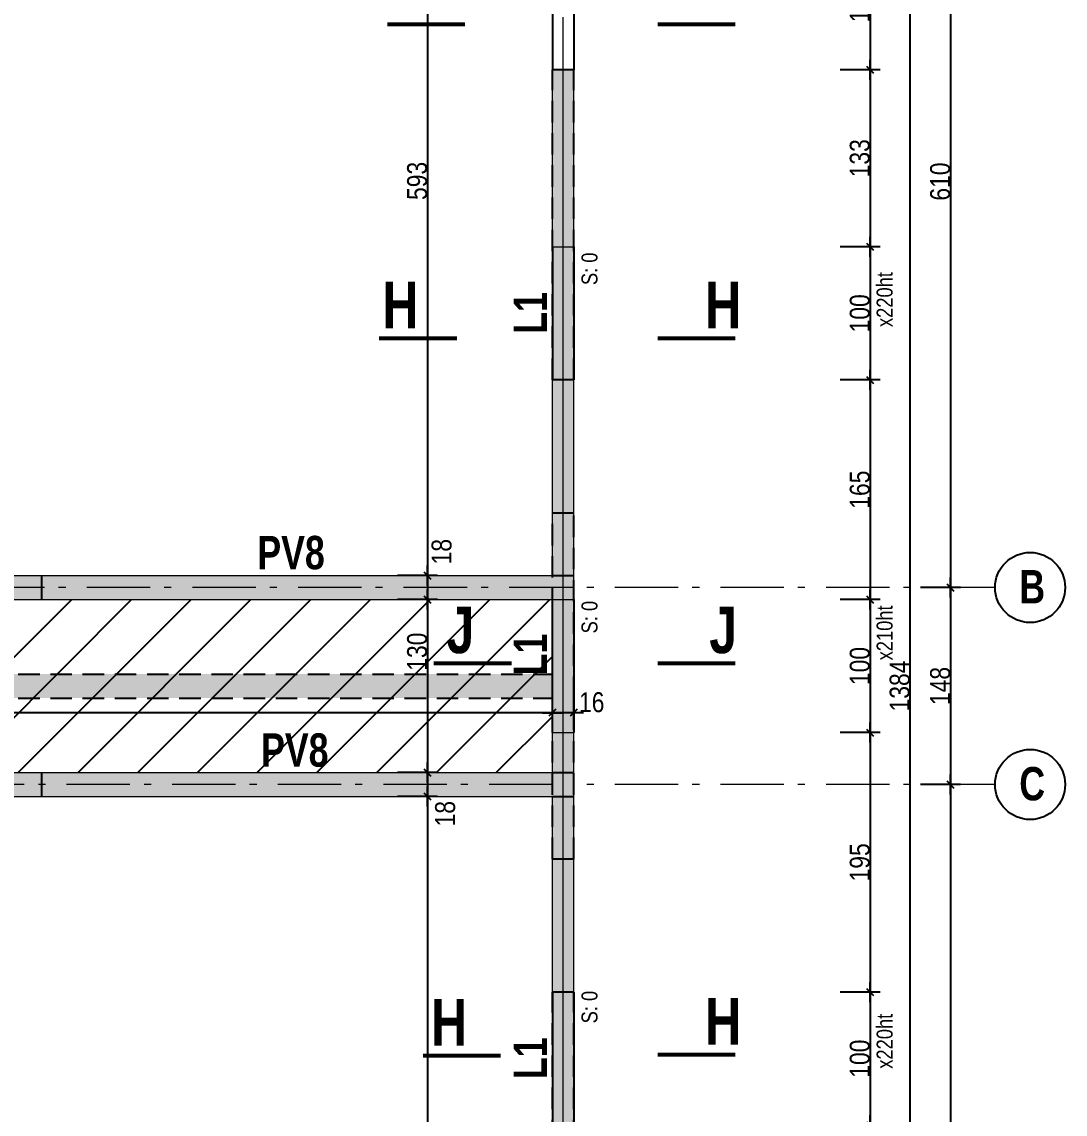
# Model space of a CAD drawing. Header units: centimetres. Extents: x -1744 to 32711, y -16767 to -12567.
# Drawn here: x 30868 to 31653, y -15190 to -14370 of the extents above; entities that cross this region are included whole.
import ezdxf
from ezdxf.enums import TextEntityAlignment as Align

# ---------------------------------------------------------------- set-up
doc = ezdxf.new("R2010")
doc.units = ezdxf.units.CM
doc.header["$LTSCALE"] = 25.4
doc.header["$PDMODE"] = 1
doc.header["$PDSIZE"] = -2
for name, pattern in [('CACHEX2', [19.05, 12.7, -6.35]), ('Style de ligne -6', [1.04164, 0.625, -0.20828, 0.06943, -0.13893]), ('TIRETPTX2', [50.8, 25.4, -12.7, 0, -12.7])]:
    doc.linetypes.add(name, pattern=pattern)
for name, color, linetype in [('01_cote_gen', 4, 'Continuous'), ('01_linteaux', 2, 'Continuous'), ('01_murs_sup', 2, 'CACHEX2'), ('01_poch_murs', 253, 'Continuous'), ('01_poch_poteaux', 250, 'Continuous'), ('01_texte', 230, 'Continuous'), ('AA_COTES', 2, 'Continuous')]:
    doc.layers.add(name, color=color, linetype=linetype)
for name, color, linetype, lineweight in [('01_murs_coup', 5, 'Continuous', 60), ('01_tram_axes', 2, 'TIRETPTX2', 9), ('B Général', 7, 'Continuous', 5)]:
    doc.layers.add(name, color=color, linetype=linetype, lineweight=lineweight)
doc.styles.add('ARIAL NA', font='ARIALN.TTF')
doc.styles.add('impact', font='impact.ttf')
doc.styles.add('STYLE2', font='ARIALN.TTF')
doc.dimstyles.new('JB50', dxfattribs={"dimscale": 0.1, "dimtxt": 150, "dimasz": 15, "dimexe": 0.1, "dimexo": 0.1, "dimgap": 0.09, "dimtad": 1, "dimdec": 1, "dimdsep": 46, "dimtxsty": 'STYLE2', "dimblk1": 'BOND_G', "dimblk2": 'BOND_D', "dimsah": 1, "dimcen": 1.5, "dimdle": 0.01, "dimse1": 1, "dimse2": 1, "dimclrd": 4, "dimclre": 2, "dimclrt": 6, "dimazin": 2, "dimtfac": 2.333333, "dimtdec": 1, "dimtix": 1, "dimtmove": 2, "dimatfit": 3, "dimldrblk": 'BOND_G', "dimfxl": 1, "dimtolj": 1, "dimtzin": 0, "dimarcsym": 0})

# ---------------------------------------------------------------- blocks, each defined once
blk = doc.blocks.new('BOND_G')
at = {"layer": 'AA_COTES', "color": 0}
for p, q in [((0, -5), (0, 15)), ((5, 0), (-5, 0)), ((1.77, 1.77), (-1.77, -1.77))]:
    blk.add_line(p, q, dxfattribs=at)
blk = doc.blocks.new('BOND_D')
at = {"layer": 'AA_COTES', "color": 0}
for p, q in [((5, 0), (-5, 0)), ((-1.77, -1.77), (1.77, 1.77)), ((0, 5), (0, -15))]:
    blk.add_line(p, q, dxfattribs=at)
blk = doc.blocks.new('*D15')
at = {"layer": '01_cote_gen', "color": 4, "lineweight": -2, "transparency": 16777216}
blk.add_line((31505.93, -14307.06), (31505.93, -14404.06), dxfattribs=at)
at = {"layer": 'Defpoints', "color": 0, "transparency": 16777216}
for p in [(31278.65, -14305.56), (31278.65, -14405.56), (31505.93, -14405.56)]:
    blk.add_point(p, dxfattribs=at)
at = {"layer": '01_cote_gen', "color": 4, "lineweight": -2, "transparency": 16777216, "xscale": 1.5, "yscale": 1.5, "zscale": 1.5}
for name, p, rotation in [('BOND_G', (31505.93, -14305.56), 90), ('BOND_D', (31505.93, -14405.56), 270)]:
    blk.add_blockref(name, p, dxfattribs=dict(at, rotation=rotation))
at = {"layer": '01_cote_gen', "color": 6, "transparency": 16777216, "insert": (31498.26, -14355.56), "char_height": 15, "attachment_point": 5, "rotation": 90, "style": 'STYLE2'}
blk.add_mtext('\\A1;100', dxfattribs=at)
blk = doc.blocks.new('*D16')
at = {"layer": '01_cote_gen', "color": 4, "lineweight": -2, "transparency": 16777216}
blk.add_line((31505.93, -14407.06), (31505.93, -14537.06), dxfattribs=at)
at = {"layer": 'Defpoints', "color": 0, "transparency": 16777216}
for p in [(31278.65, -14405.56), (31278.65, -14538.56), (31505.93, -14538.56)]:
    blk.add_point(p, dxfattribs=at)
at = {"layer": '01_cote_gen', "color": 4, "lineweight": -2, "transparency": 16777216, "xscale": 1.5, "yscale": 1.5, "zscale": 1.5}
for name, p, rotation in [('BOND_G', (31505.93, -14405.56), 90), ('BOND_D', (31505.93, -14538.56), 270)]:
    blk.add_blockref(name, p, dxfattribs=dict(at, rotation=rotation))
at = {"layer": '01_cote_gen', "color": 6, "transparency": 16777216, "insert": (31498.26, -14472.06), "char_height": 15, "attachment_point": 5, "rotation": 90, "style": 'STYLE2'}
blk.add_mtext('\\A1;133', dxfattribs=at)
blk = doc.blocks.new('*D17')
at = {"layer": '01_cote_gen', "color": 4, "lineweight": -2, "transparency": 16777216}
blk.add_line((31505.93, -14540.06), (31505.93, -14637.06), dxfattribs=at)
at = {"layer": 'Defpoints', "color": 0, "transparency": 16777216}
for p in [(31278.65, -14538.56), (31278.65, -14638.56), (31505.93, -14638.56)]:
    blk.add_point(p, dxfattribs=at)
at = {"layer": '01_cote_gen', "color": 4, "lineweight": -2, "transparency": 16777216, "xscale": 1.5, "yscale": 1.5, "zscale": 1.5}
for name, p, rotation in [('BOND_G', (31505.93, -14538.56), 90), ('BOND_D', (31505.93, -14638.56), 270)]:
    blk.add_blockref(name, p, dxfattribs=dict(at, rotation=rotation))
at = {"layer": '01_cote_gen', "color": 6, "transparency": 16777216, "insert": (31498.26, -14588.56), "char_height": 15, "attachment_point": 5, "rotation": 90, "style": 'STYLE2'}
blk.add_mtext('\\A1;100', dxfattribs=at)
blk = doc.blocks.new('*D18')
at = {"layer": '01_cote_gen', "color": 4, "lineweight": -2, "transparency": 16777216}
blk.add_line((31505.93, -14640.06), (31505.93, -14802.06), dxfattribs=at)
at = {"layer": 'Defpoints', "color": 0, "transparency": 16777216}
for p in [(31278.65, -14638.56), (31278.65, -14803.56), (31505.93, -14803.56)]:
    blk.add_point(p, dxfattribs=at)
at = {"layer": '01_cote_gen', "color": 4, "lineweight": -2, "transparency": 16777216, "xscale": 1.5, "yscale": 1.5, "zscale": 1.5}
for name, p, rotation in [('BOND_G', (31505.93, -14638.56), 90), ('BOND_D', (31505.93, -14803.56), 270)]:
    blk.add_blockref(name, p, dxfattribs=dict(at, rotation=rotation))
at = {"layer": '01_cote_gen', "color": 6, "transparency": 16777216, "insert": (31498.26, -14721.06), "char_height": 15, "attachment_point": 5, "rotation": 90, "style": 'STYLE2'}
blk.add_mtext('\\A1;165', dxfattribs=at)
blk = doc.blocks.new('*D19')
at = {"layer": '01_cote_gen', "color": 4, "lineweight": -2, "transparency": 16777216}
blk.add_line((31505.93, -14805.06), (31505.93, -14902.06), dxfattribs=at)
at = {"layer": 'Defpoints', "color": 0, "transparency": 16777216}
for p in [(31278.65, -14803.56), (31278.65, -14903.56), (31505.93, -14903.56)]:
    blk.add_point(p, dxfattribs=at)
at = {"layer": '01_cote_gen', "color": 4, "lineweight": -2, "transparency": 16777216, "xscale": 1.5, "yscale": 1.5, "zscale": 1.5}
for name, p, rotation in [('BOND_G', (31505.93, -14803.56), 90), ('BOND_D', (31505.93, -14903.56), 270)]:
    blk.add_blockref(name, p, dxfattribs=dict(at, rotation=rotation))
at = {"layer": '01_cote_gen', "color": 6, "transparency": 16777216, "insert": (31498.26, -14853.56), "char_height": 15, "attachment_point": 5, "rotation": 90, "style": 'STYLE2'}
blk.add_mtext('\\A1;100', dxfattribs=at)
blk = doc.blocks.new('*D20')
at = {"layer": '01_cote_gen', "color": 4, "lineweight": -2, "transparency": 16777216}
blk.add_line((31505.93, -14905.06), (31505.93, -15097.06), dxfattribs=at)
at = {"layer": 'Defpoints', "color": 0, "transparency": 16777216}
for p in [(31278.65, -14903.56), (31278.65, -15098.56), (31505.93, -15098.56)]:
    blk.add_point(p, dxfattribs=at)
at = {"layer": '01_cote_gen', "color": 4, "lineweight": -2, "transparency": 16777216, "xscale": 1.5, "yscale": 1.5, "zscale": 1.5}
for name, p, rotation in [('BOND_G', (31505.93, -14903.56), 90), ('BOND_D', (31505.93, -15098.56), 270)]:
    blk.add_blockref(name, p, dxfattribs=dict(at, rotation=rotation))
at = {"layer": '01_cote_gen', "color": 6, "transparency": 16777216, "insert": (31498.26, -15001.06), "char_height": 15, "attachment_point": 5, "rotation": 90, "style": 'STYLE2'}
blk.add_mtext('\\A1;195', dxfattribs=at)
blk = doc.blocks.new('*D21')
at = {"layer": '01_cote_gen', "color": 4, "lineweight": -2, "transparency": 16777216}
blk.add_line((31505.93, -15100.06), (31505.93, -15197.06), dxfattribs=at)
at = {"layer": 'Defpoints', "color": 0, "transparency": 16777216}
for p in [(31278.65, -15098.56), (31278.65, -15198.56), (31505.93, -15198.56)]:
    blk.add_point(p, dxfattribs=at)
at = {"layer": '01_cote_gen', "color": 4, "lineweight": -2, "transparency": 16777216, "xscale": 1.5, "yscale": 1.5, "zscale": 1.5}
for name, p, rotation in [('BOND_G', (31505.93, -15098.56), 90), ('BOND_D', (31505.93, -15198.56), 270)]:
    blk.add_blockref(name, p, dxfattribs=dict(at, rotation=rotation))
at = {"layer": '01_cote_gen', "color": 6, "transparency": 16777216, "insert": (31498.26, -15148.56), "char_height": 15, "attachment_point": 5, "rotation": 90, "style": 'STYLE2'}
blk.add_mtext('\\A1;100', dxfattribs=at)
blk = doc.blocks.new('*D25')
at = {"layer": '01_cote_gen', "color": 4, "lineweight": -2, "transparency": 16777216}
blk.add_line((31535.93, -14178.06), (31535.93, -15559.06), dxfattribs=at)
at = {"layer": 'Defpoints', "color": 0, "transparency": 16777216}
for p in [(31509.49, -14176.56), (31509.49, -15560.56), (31535.93, -15560.56)]:
    blk.add_point(p, dxfattribs=at)
at = {"layer": '01_cote_gen', "color": 4, "lineweight": -2, "transparency": 16777216, "xscale": 1.5, "yscale": 1.5, "zscale": 1.5}
for name, p, rotation in [('BOND_G', (31535.93, -14176.56), 90), ('BOND_D', (31535.93, -15560.56), 270)]:
    blk.add_blockref(name, p, dxfattribs=dict(at, rotation=rotation))
at = {"layer": '01_cote_gen', "color": 6, "transparency": 16777216, "insert": (31528.26, -14868.56), "char_height": 15, "attachment_point": 5, "rotation": 90, "style": 'STYLE2'}
blk.add_mtext('\\A1;1384', dxfattribs=at)
blk = doc.blocks.new('*D59')
at = {"layer": '01_cote_gen', "color": 4, "lineweight": -2, "transparency": 16777216}
blk.add_line((31173.23, -14194.06), (31173.23, -14784.06), dxfattribs=at)
at = {"layer": 'Defpoints', "color": 0, "transparency": 16777216}
for p in [(31127.28, -14192.56), (31160.21, -14785.56), (31173.23, -14785.56)]:
    blk.add_point(p, dxfattribs=at)
at = {"layer": '01_cote_gen', "color": 4, "lineweight": -2, "transparency": 16777216, "xscale": 1.5, "yscale": 1.5, "zscale": 1.5}
for name, p, rotation in [('BOND_G', (31173.23, -14192.56), 90), ('BOND_D', (31173.23, -14785.56), 270)]:
    blk.add_blockref(name, p, dxfattribs=dict(at, rotation=rotation))
at = {"layer": '01_cote_gen', "color": 6, "transparency": 16777216, "insert": (31165.57, -14489.06), "char_height": 15, "attachment_point": 5, "rotation": 90, "style": 'STYLE2'}
blk.add_mtext('\\A1;593', dxfattribs=at)
blk = doc.blocks.new('*D60')
at = {"layer": '01_cote_gen', "color": 4, "lineweight": -2, "transparency": 16777216}
blk.add_line((31173.23, -14787.06), (31173.23, -14802.06), dxfattribs=at)
at = {"layer": 'Defpoints', "color": 0, "transparency": 16777216}
for p in [(31142.47, -14785.56), (31142.47, -14803.56), (31173.23, -14803.56)]:
    blk.add_point(p, dxfattribs=at)
at = {"layer": '01_cote_gen', "color": 4, "lineweight": -2, "transparency": 16777216, "xscale": 1.5, "yscale": 1.5, "zscale": 1.5}
for name, p, rotation in [('BOND_G', (31173.23, -14785.56), 90), ('BOND_D', (31173.23, -14803.56), 270)]:
    blk.add_blockref(name, p, dxfattribs=dict(at, rotation=rotation))
at = {"layer": '01_cote_gen', "color": 6, "transparency": 16777216, "insert": (31183.94, -14767.63), "char_height": 15, "attachment_point": 5, "rotation": 90, "style": 'STYLE2'}
blk.add_mtext('\\A1;18', dxfattribs=at)
blk = doc.blocks.new('*D61')
at = {"layer": '01_cote_gen', "color": 4, "lineweight": -2, "transparency": 16777216}
blk.add_line((31173.23, -14805.06), (31173.23, -14932.06), dxfattribs=at)
at = {"layer": 'Defpoints', "color": 0, "transparency": 16777216}
for p in [(31116.98, -14803.56), (31133.63, -14933.56), (31173.23, -14933.56)]:
    blk.add_point(p, dxfattribs=at)
at = {"layer": '01_cote_gen', "color": 4, "lineweight": -2, "transparency": 16777216, "xscale": 1.5, "yscale": 1.5, "zscale": 1.5}
for name, p, rotation in [('BOND_G', (31173.23, -14803.56), 90), ('BOND_D', (31173.23, -14933.56), 270)]:
    blk.add_blockref(name, p, dxfattribs=dict(at, rotation=rotation))
at = {"layer": '01_cote_gen', "color": 6, "transparency": 16777216, "insert": (31165.57, -14842.78), "char_height": 15, "attachment_point": 5, "rotation": 90, "style": 'STYLE2'}
blk.add_mtext('\\A1;130', dxfattribs=at)
blk = doc.blocks.new('*D62')
at = {"layer": '01_cote_gen', "color": 4, "lineweight": -2, "transparency": 16777216}
blk.add_line((31173.23, -14935.06), (31173.23, -14950.06), dxfattribs=at)
at = {"layer": 'Defpoints', "color": 0, "transparency": 16777216}
for p in [(31113.86, -14933.56), (31113.86, -14951.56), (31173.23, -14951.56)]:
    blk.add_point(p, dxfattribs=at)
at = {"layer": '01_cote_gen', "color": 4, "lineweight": -2, "transparency": 16777216, "xscale": 1.5, "yscale": 1.5, "zscale": 1.5}
for name, p, rotation in [('BOND_G', (31173.23, -14933.56), 90), ('BOND_D', (31173.23, -14951.56), 270)]:
    blk.add_blockref(name, p, dxfattribs=dict(at, rotation=rotation))
at = {"layer": '01_cote_gen', "color": 6, "transparency": 16777216, "insert": (31186.63, -14964.51), "char_height": 15, "attachment_point": 5, "rotation": 90, "style": 'STYLE2'}
blk.add_mtext('\\A1;18', dxfattribs=at)
blk = doc.blocks.new('*D63')
at = {"layer": '01_cote_gen', "color": 4, "lineweight": -2, "transparency": 16777216}
blk.add_line((31173.23, -14953.06), (31173.23, -15543.06), dxfattribs=at)
at = {"layer": 'Defpoints', "color": 0, "transparency": 16777216}
for p in [(31109.18, -14951.56), (31173.23, -15544.56), (31178.23, -15544.56)]:
    blk.add_point(p, dxfattribs=at)
at = {"layer": '01_cote_gen', "color": 4, "lineweight": -2, "transparency": 16777216, "xscale": 1.5, "yscale": 1.5, "zscale": 1.5}
for name, p, rotation in [('BOND_G', (31173.23, -14951.56), 90), ('BOND_D', (31173.23, -15544.56), 270)]:
    blk.add_blockref(name, p, dxfattribs=dict(at, rotation=rotation))
at = {"layer": '01_cote_gen', "color": 6, "transparency": 16777216, "insert": (31165.57, -15248.06), "char_height": 15, "attachment_point": 5, "rotation": 90, "style": 'STYLE2'}
blk.add_mtext('\\A1;593', dxfattribs=at)
blk = doc.blocks.new('*D383')
at = {"layer": '01_cote_gen', "color": 4, "lineweight": -2, "transparency": 16777216}
blk.add_line((31281.67, -14888.64), (31268.66, -14888.64), dxfattribs=at)
at = {"layer": 'Defpoints', "color": 0, "transparency": 16777216}
for p in [(31267.16, -14877.45), (31283.17, -14877.45), (31267.16, -14888.64)]:
    blk.add_point(p, dxfattribs=at)
at = {"layer": '01_cote_gen', "color": 4, "lineweight": -2, "transparency": 16777216, "xscale": 1.5, "yscale": 1.5, "zscale": 1.5, "rotation": 180}
blk.add_blockref('BOND_D', (31267.16, -14888.64), dxfattribs=at)
at = {"layer": '01_cote_gen', "color": 4, "lineweight": -2, "transparency": 16777216, "xscale": 1.5, "yscale": 1.5, "zscale": 1.5}
blk.add_blockref('BOND_G', (31283.17, -14888.64), dxfattribs=at)
at = {"layer": '01_cote_gen', "color": 6, "transparency": 16777216, "insert": (31296.72, -14880.83), "char_height": 15, "attachment_point": 5, "style": 'STYLE2'}
blk.add_mtext('\\A1;16', dxfattribs=at)
blk = doc.blocks.new('*D634')
at = {"layer": '01_cote_gen', "color": 4, "lineweight": -2, "transparency": 16777216}
blk.add_line((31265.66, -14888.64), (29863.66, -14888.64), dxfattribs=at)
at = {"layer": 'Defpoints', "color": 0, "transparency": 16777216}
for p in [(29862.16, -14852.96), (31267.16, -14852.96), (29862.16, -14888.64)]:
    blk.add_point(p, dxfattribs=at)
at = {"layer": '01_cote_gen', "color": 4, "lineweight": -2, "transparency": 16777216, "xscale": 1.5, "yscale": 1.5, "zscale": 1.5, "rotation": 180}
blk.add_blockref('BOND_D', (29862.16, -14888.64), dxfattribs=at)
at = {"layer": '01_cote_gen', "color": 4, "lineweight": -2, "transparency": 16777216, "xscale": 1.5, "yscale": 1.5, "zscale": 1.5}
blk.add_blockref('BOND_G', (31267.16, -14888.64), dxfattribs=at)
at = {"layer": '01_cote_gen', "color": 6, "transparency": 16777216, "insert": (30417.58, -14880.97), "char_height": 15, "attachment_point": 5, "style": 'STYLE2'}
blk.add_mtext('\\A1;1405', dxfattribs=at)
blk = doc.blocks.new('*D645')
at = {"layer": '01_cote_gen', "color": 4, "lineweight": -2, "transparency": 16777216}
blk.add_line((31566.34, -14186.06), (31566.34, -14793.06), dxfattribs=at)
at = {"layer": 'Defpoints', "color": 0, "transparency": 16777216}
for p in [(31587.22, -14184.56), (31566.34, -14794.56), (31587.22, -14794.56)]:
    blk.add_point(p, dxfattribs=at)
at = {"layer": '01_cote_gen', "color": 4, "lineweight": -2, "transparency": 16777216, "xscale": 1.5, "yscale": 1.5, "zscale": 1.5}
for name, p, rotation in [('BOND_G', (31566.34, -14184.56), 90), ('BOND_D', (31566.34, -14794.56), 270)]:
    blk.add_blockref(name, p, dxfattribs=dict(at, rotation=rotation))
at = {"layer": '01_cote_gen', "color": 6, "transparency": 16777216, "insert": (31558.67, -14489.56), "char_height": 15, "attachment_point": 5, "rotation": 90, "style": 'STYLE2'}
blk.add_mtext('\\A1;610', dxfattribs=at)
blk = doc.blocks.new('*D646')
at = {"layer": '01_cote_gen', "color": 4, "lineweight": -2, "transparency": 16777216}
blk.add_line((31566.34, -14796.06), (31566.34, -14941.06), dxfattribs=at)
at = {"layer": 'Defpoints', "color": 0, "transparency": 16777216}
for p in [(31573.84, -14794.56), (31566.34, -14942.56), (31573.84, -14942.56)]:
    blk.add_point(p, dxfattribs=at)
at = {"layer": '01_cote_gen', "color": 4, "lineweight": -2, "transparency": 16777216, "xscale": 1.5, "yscale": 1.5, "zscale": 1.5}
for name, p, rotation in [('BOND_G', (31566.34, -14794.56), 90), ('BOND_D', (31566.34, -14942.56), 270)]:
    blk.add_blockref(name, p, dxfattribs=dict(at, rotation=rotation))
at = {"layer": '01_cote_gen', "color": 6, "transparency": 16777216, "insert": (31558.67, -14868.56), "char_height": 15, "attachment_point": 5, "rotation": 90, "style": 'STYLE2'}
blk.add_mtext('\\A1;148', dxfattribs=at)
blk = doc.blocks.new('*D647')
at = {"layer": '01_cote_gen', "color": 4, "lineweight": -2, "transparency": 16777216}
blk.add_line((31566.34, -14944.06), (31566.34, -15551.06), dxfattribs=at)
at = {"layer": 'Defpoints', "color": 0, "transparency": 16777216}
for p in [(31573.84, -14942.56), (31566.34, -15552.56), (31573.84, -15552.56)]:
    blk.add_point(p, dxfattribs=at)
at = {"layer": '01_cote_gen', "color": 4, "lineweight": -2, "transparency": 16777216, "xscale": 1.5, "yscale": 1.5, "zscale": 1.5}
for name, p, rotation in [('BOND_G', (31566.34, -14942.56), 90), ('BOND_D', (31566.34, -15552.56), 270)]:
    blk.add_blockref(name, p, dxfattribs=dict(at, rotation=rotation))
at = {"layer": '01_cote_gen', "color": 6, "transparency": 16777216, "insert": (31558.67, -15247.56), "char_height": 15, "attachment_point": 5, "rotation": 90, "style": 'STYLE2'}
blk.add_mtext('\\A1;610', dxfattribs=at)

msp = doc.modelspace()

# ---------------------------------------------------------------- hatches: boundary and pattern name
at = {"layer": '01_murs_sup'}
h = msp.add_hatch(dxfattribs=at)
h.set_pattern_fill('DASH', color=256, scale=2.5, angle=135)
h.set_pattern_definition([(135, (-11657.174, -4351.756), (-11.2253202, 9e-16), [7.9375, -7.9375])])
h.paths.add_polyline_path([(29994.17, -14176.54), (29862.17, -14176.56), (29862.17, -14803.56), (30243.17, -14803.56), (30243.17, -14785.56), (29878.17, -14785.56), (29878.17, -14192.56), (29994.17, -14192.54)])
h.paths.add_polyline_path([(30364.17, -14176.54), (30094.17, -14176.54), (30094.17, -14192.54), (30364.17, -14192.54)])
h.paths.add_polyline_path([(30653.17, -14176.56), (30464.17, -14176.54), (30464.17, -14192.54), (30653.17, -14192.56)])
h.paths.add_polyline_path([(30914.17, -14176.61), (30753.17, -14176.56), (30753.17, -14192.56), (30914.17, -14192.61)])
h.paths.add_polyline_path([(31283.17, -14176.63), (31114.17, -14176.61), (31114.17, -14192.61), (31267.17, -14192.63), (31267.17, -14305.63), (31283.17, -14305.63)])
h.paths.add_polyline_path([(31283.17, -14405.63), (31267.17, -14405.63), (31267.17, -14638.63), (31283.17, -14638.63)])
h.paths.add_polyline_path([(31283.17, -15098.63), (31267.17, -15098.63), (31267.17, -15331.63), (31283.17, -15331.63)])
h.paths.add_polyline_path([(31283.17, -15431.63), (31267.17, -15431.63), (31267.17, -15544.63), (31141.17, -15544.61), (31141.17, -15560.61), (31283.17, -15560.63)])
h.paths.add_polyline_path([(31267.17, -14942.56), (31283.16, -14942.56), (31283.16, -14951.56), (31267.17, -14951.56), (31267.17, -14998.63), (31283.17, -14998.63), (31283.17, -14738.63), (31267.17, -14738.63), (31267.17, -14859.66), (30793.17, -14859.58), (30793.17, -14794.58), (30773.17, -14794.58), (30773.17, -14859.58), (30458.17, -14859.58), (30458.17, -14785.56), (30345.17, -14785.56), (30345.17, -14803.56), (30440.17, -14803.56), (30440.17, -14933.56), (30345.17, -14933.56), (30345.17, -14951.56), (30458.17, -14951.56), (30458.17, -14877.58), (30773.17, -14877.58), (30773.17, -14942.58), (30793.17, -14942.58), (30793.17, -14877.58), (31267.17, -14877.66)])
at = {"layer": '01_poch_murs'}
h = msp.add_hatch(color=256, dxfattribs=at)
h.dxf.hatch_style = 1
h.paths.add_polyline_path([(29514.16, -14176.56), (29339.16, -14176.56), (29339.16, -14192.56), (29514.16, -14192.56)])
h.paths.add_polyline_path([(29994.16, -14176.56), (29862.16, -14176.56), (29862.16, -14803.56), (30242.16, -14803.56), (30242.16, -14785.56), (29878.16, -14785.56), (29878.16, -14192.56), (29994.16, -14192.56)])
h.paths.add_polyline_path([(30364.16, -14176.56), (30094.16, -14176.56), (30094.16, -14192.56), (30364.16, -14192.56)])
h.paths.add_polyline_path([(30653.16, -14176.56), (30464.16, -14176.56), (30464.16, -14192.56), (30653.16, -14192.56)])
h.paths.add_polyline_path([(30914.16, -14176.56), (30753.16, -14176.56), (30753.16, -14192.56), (30914.16, -14192.56)])
h.paths.add_polyline_path([(31283.16, -14176.56), (31114.16, -14176.56), (31114.16, -14192.56), (31267.16, -14192.56), (31267.16, -14305.56), (31283.16, -14305.56)])
h.paths.add_polyline_path([(31283.16, -14405.56), (31267.16, -14405.56), (31267.16, -14538.56), (31283.16, -14538.56)])
h.paths.add_polyline_path([(29860.16, -14376.56), (29844.16, -14376.56), (29844.16, -14785.56), (29315.16, -14785.56), (29315.16, -14803.56), (29860.16, -14803.56)])
h.paths.add_polyline_path([(29844.16, -14192.56), (29844.16, -14176.56), (29714.16, -14176.56), (29714.16, -14192.56)])
h.paths.add_polyline_path([(29166.16, -14176.56), (29166.16, -14192.56), (29150.16, -14192.56), (29150.16, -14149.61), (29166.16, -14176.55), (29166.16, -14176.56)])
h.paths.add_polyline_path([(29166.16, -14175.47), (29166.16, -14176.55), (29150.16, -14149.61), (29150.16, -14149.58), (29166.12, -14149.58), (29166.12, -14149.54), (29150.12, -14149.54), (29150.16, -14192.56), (29239.16, -14192.56), (29239.16, -14176.56), (29166.16, -14176.56)])
h.paths.add_polyline_path([(31267.17, -14785.56), (31283.16, -14785.56), (31283.16, -14638.56), (31267.16, -14638.56), (31267.16, -14785.56)])
h.paths.add_polyline_path([(30883.16, -14803.56), (30883.16, -14785.56), (30344.16, -14785.56), (30344.16, -14803.56)])
h = msp.add_hatch(dxfattribs=at)
h.set_pattern_fill('ANSI31', color=256, scale=10)
h.paths.add_polyline_path([(30773.17, -14803.56), (30458.17, -14803.56), (30458.17, -14859.58), (30773.17, -14859.58)], flags=17)
h.paths.add_polyline_path([(30773.17, -14877.58), (30458.17, -14877.58), (30458.17, -14933.56), (30773.17, -14933.56)], flags=17)
h.paths.add_polyline_path([(31267.16, -14859.66), (30793.17, -14859.58), (30793.17, -14803.56), (30773.17, -14803.56), (30773.17, -14859.58), (30458.17, -14859.58), (30458.17, -14803.56), (30440.17, -14803.56), (30440.17, -14933.56), (30458.17, -14933.56), (30458.17, -14877.58), (30773.17, -14877.58), (30773.17, -14933.56), (30793.17, -14933.56), (30793.17, -14877.58), (31267.16, -14877.66)])
h.paths.add_polyline_path([(30793.17, -14803.56), (30793.17, -14859.58), (31267.16, -14859.66), (31267.16, -14803.56)])
h.paths.add_polyline_path([(31267.16, -14877.66), (30793.17, -14877.58), (30793.17, -14933.56), (31267.16, -14933.56), (31267.16, -14906.56)], flags=17)
h.paths.add_polyline_path([(29860.16, -14803.56), (29315.16, -14803.56), (29213.16, -14803.56), (28802.16, -14803.56), (28802.16, -14785.56), (28837.16, -14785.56), (28837.16, -14745.56), (28802.16, -14745.56), (28802.16, -14740.56), (28837.16, -14740.56), (28837.16, -14657.56), (28802.16, -14657.56), (28802.16, -14652.56), (28837.16, -14652.56), (28837.16, -14572.56), (28817.24, -14572.56), (28817, -14552.56), (28802.16, -14552.56), (28802.16, -14547.56), (28837.16, -14547.56), (28837.16, -14507.56), (28802.16, -14507.56), (28802.16, -14502.56), (28837.16, -14502.56), (28837.16, -14442.56), (28817.24, -14442.56), (28817.16, -14442.56), (28817.16, -14436.18), (28817, -14422.56), (28837.16, -14422.56), (28837.16, -14417.56), (28807.19, -14417.56), (28807.19, -14422.56), (28807.16, -14426.69), (28804.16, -14426.69), (28804.16, -14424.22), (28802.16, -14424.22), (28802.16, -14422.56), (28802.19, -14422.56), (28802.19, -14398.06), (28785.16, -14398.06), (28682.16, -14398.06), (28672.16, -14398.06), (28672.16, -14403.56), (28672.16, -14536.56), (28672.16, -14755.56), (28652.16, -14755.56), (28487.16, -14755.56), (28487.16, -14868.06, -0.02262), (28533.23, -14933.56), (29084.57, -14933.56), (29187.77, -14933.56), (29187.77, -14933.56), (29860.16, -14933.56)])
h.paths.add_polyline_path([(31270.08, -14863.19), (31270.08, -14826.62), (31232.58, -14826.62), (31232.58, -14863.19)], flags=9)
edge = h.paths.add_edge_path()
edge.add_arc((30369.66, -14849.78), 30.98, 0, 360)
h.paths.add_polyline_path([(30440.17, -14803.56), (30345.17, -14803.56), (30243.17, -14803.56), (29862.17, -14803.56), (29862.16, -14803.56), (29862.16, -14933.56), (30243.17, -14933.56), (30344.16, -14933.56), (30345.17, -14933.56), (30440.17, -14933.56)])
h = msp.add_hatch(color=256, dxfattribs=at)
h.dxf.hatch_style = 1
h.paths.add_polyline_path([(29213.16, -14933.56), (28837.16, -14933.56), (28853.16, -14933.56), (28855.14, -14933.56), (28853.16, -15560.56), (29061.16, -15560.56), (29061.16, -15544.56), (28855.16, -15544.56), (28855.16, -14951.56), (29213.16, -14951.56)])
h.paths.add_polyline_path([(29860.16, -14933.56), (29315.16, -14933.56), (29315.16, -14951.56), (29844.16, -14951.56), (29844.16, -15544.56), (29741.16, -15544.56), (29741.16, -15560.56), (29844.16, -15560.56), (29844.16, -15760.56), (29860.16, -15760.56)])
h.paths.add_polyline_path([(30242.16, -14933.56), (29862.16, -14933.56), (29862.16, -15560.56), (30091.16, -15560.56), (30091.16, -15544.56), (29878.16, -15544.56), (29878.16, -14951.56), (30242.16, -14951.56)])
h.paths.add_polyline_path([(31283.16, -15198.56), (31267.16, -15198.56), (31267.16, -15331.56), (31283.16, -15331.56)])
h.paths.add_polyline_path([(31283.16, -15431.56), (31267.16, -15431.56), (31267.16, -15544.56), (31141.16, -15544.56), (31141.16, -15560.56), (31283.16, -15560.56)])
h.paths.add_polyline_path([(31041.16, -15544.56), (30887.16, -15544.56), (30887.16, -15560.56), (31041.16, -15560.56)])
h.paths.add_polyline_path([(30687.16, -15544.56), (30491.16, -15544.56), (30491.16, -15560.56), (30687.16, -15560.56)])
h.paths.add_polyline_path([(30391.16, -15544.56), (30191.16, -15544.56), (30191.16, -15560.56), (30391.16, -15560.56)])
h.paths.add_polyline_path([(29541.16, -15544.56), (29391.16, -15544.56), (29391.16, -15560.56), (29541.16, -15560.56)], flags=17)
h.paths.add_polyline_path([(29291.16, -15544.56), (29161.16, -15544.56), (29161.16, -15560.56), (29291.16, -15560.56)])
h.paths.add_polyline_path([(31267.17, -14933.56), (31283.16, -14933.56), (31283.16, -14903.56), (31267.16, -14903.56), (31267.16, -14933.56)])
h.paths.add_polyline_path([(31283.16, -14951.56), (30883.16, -14951.56), (30883.16, -14942.56), (30883.16, -14942.56), (30883.16, -14933.56), (30344.16, -14933.56), (30344.16, -14951.56), (31267.16, -14951.56), (31267.16, -15098.56), (31283.16, -15098.56)])
at = {"layer": '01_poch_poteaux'}
h = msp.add_hatch(color=256, dxfattribs=at)
h.dxf.hatch_style = 1
h.paths.add_polyline_path([(31267.17, -14785.56), (31267.16, -14785.56), (30883.16, -14785.56), (30883.16, -14794.56), (31267.17, -14794.56)])
h.paths.add_polyline_path([(31267.17, -14794.56), (30883.16, -14794.56), (30883.16, -14803.56), (31267.17, -14803.56)])
h.paths.add_polyline_path([(31267.17, -14933.56), (31267.16, -14933.56), (30883.16, -14933.56), (30883.16, -14942.56), (31267.17, -14942.56)])
h.paths.add_polyline_path([(31267.17, -14942.56), (30883.16, -14942.56), (30883.16, -14951.56), (31267.17, -14951.56)])
h.paths.add_polyline_path([(31283.16, -14933.56), (31267.17, -14933.56), (31267.17, -14951.56), (31283.16, -14951.56)])
h.paths.add_polyline_path([(31283.16, -14785.56), (31267.17, -14785.56), (31267.17, -14794.56), (31283.16, -14794.56)])
h.paths.add_polyline_path([(31283.16, -14794.56), (31267.17, -14794.56), (31267.17, -14803.56), (31283.16, -14803.56)])

# ---------------------------------------------------------------- linework, layer by layer
at = {"layer": '01_linteaux'}
for p, q in [((31267.16, -14305.56), (31267.16, -14405.56)), ((31283.16, -14305.56), (31283.16, -14405.56)), ((31267.16, -14538.56), (31267.16, -14638.56)), ((31283.16, -14538.56), (31283.16, -14638.56)), ((31267.16, -14903.56), (31267.16, -14803.56)), ((31283.16, -14803.56), (31283.16, -14903.56)), ((31267.16, -15098.56), (31267.16, -15198.56)), ((31283.16, -15098.56), (31283.16, -15198.56))]:
    msp.add_line(p, q, dxfattribs=at)
at = {"layer": '01_murs_coup', "linetype": 'Continuous', "lineweight": 18}
for p, q in [((31267.16, -14538.56), (31267.16, -14405.56)), ((31267.16, -14538.56), (31267.16, -14405.56)), ((31267.16, -14405.56), (31283.16, -14405.56)), ((31283.16, -14538.56), (31283.16, -14405.56)), ((31283.16, -14538.56), (31283.16, -14405.56)), ((31267.16, -14538.56), (31283.16, -14538.56)), ((31267.16, -14785.56), (31267.16, -14638.56)), ((31283.16, -14638.56), (31267.16, -14638.56)), ((31283.16, -14803.56), (31283.16, -14638.56)), ((31283.16, -14803.56), (31283.16, -14638.56)), ((30344.16, -14785.56), (31267.16, -14785.56)), ((30344.16, -14785.56), (31267.16, -14785.56)), ((30344.16, -14803.56), (31267.16, -14803.56)), ((30344.16, -14803.56), (31267.16, -14803.56)), ((31267.16, -14803.56), (31283.16, -14803.56)), ((31267.16, -14933.56), (31267.16, -14903.56)), ((31267.16, -14903.56), (31283.16, -14903.56)), ((31283.16, -15098.56), (31283.16, -14903.56)), ((31283.16, -15098.56), (31283.16, -14903.56)), ((30344.16, -14933.56), (31267.16, -14933.56)), ((30344.16, -14933.56), (31267.16, -14933.56)), ((30344.16, -14951.56), (31267.16, -14951.56)), ((30344.16, -14951.56), (31267.16, -14951.56)), ((31267.16, -15098.56), (31267.16, -14951.56)), ((31267.16, -15098.56), (31283.16, -15098.56))]:
    msp.add_line(p, q, dxfattribs=at)
at = {"layer": '01_murs_sup', "ltscale": 0.05}
for p, q in [((31267.17, -14638.63), (31267.17, -14405.63)), ((31283.17, -14405.63), (31267.17, -14405.63)), ((31283.17, -14638.63), (31283.17, -14405.63)), ((31283.17, -14638.63), (31267.17, -14638.63)), ((31267.17, -14859.66), (31267.17, -14738.63)), ((31283.17, -14738.63), (31267.17, -14738.63)), ((31283.17, -14998.63), (31283.17, -14738.63)), ((30793.17, -14859.58), (31267.17, -14859.66)), ((30793.17, -14877.58), (31267.17, -14877.66)), ((31267.17, -14998.63), (31267.17, -14877.66)), ((31283.17, -14998.63), (31267.17, -14998.63)), ((31267.17, -15331.63), (31267.17, -15098.63)), ((31283.17, -15098.63), (31267.17, -15098.63)), ((31283.17, -15331.63), (31283.17, -15098.63))]:
    msp.add_line(p, q, dxfattribs=at)
at = {"layer": '01_poch_poteaux'}
for p, q in [((30883.16, -14785.56), (30883.16, -14803.56)), ((31267.16, -14785.56), (31283.16, -14785.56)), ((30883.16, -14933.56), (30883.16, -14951.56)), ((31267.16, -14933.56), (31283.17, -14933.56)), ((31267.16, -14951.56), (31283.17, -14951.56))]:
    msp.add_line(p, q, dxfattribs=at)
at = {"layer": '01_texte', "const_width": 3}
for points in [[(31201.52, -14371.46), (31143.02, -14371.46)], [(31404.77, -14371.46), (31346.27, -14371.46)], [(31195.46, -14607.44), (31136.96, -14607.44)], [(31404.77, -14607.44), (31346.27, -14607.44)], [(31236.53, -14851.55), (31178.03, -14851.55)], [(31404.77, -14851.55), (31346.27, -14851.55)], [(31228.35, -15146.4), (31169.85, -15146.4)], [(31404.77, -15145.59), (31346.27, -15145.59)]]:
    msp.add_lwpolyline(points, dxfattribs=at)
at = {"layer": '01_texte'}
for centre in [(31626.21, -14794.56), (31626.21, -14942.56)]:
    msp.add_circle(centre, 26.34, dxfattribs=at)
at = {"layer": '01_tram_axes', "color": 253, "ltscale": 2}
msp.add_line((31275.17, -15656.31), (31275.17, -13560.02), dxfattribs=at)
at = {"layer": 'B Général', "color": 1, "linetype": 'Style de ligne -6', "lineweight": 13, "ltscale": 3}
for p, q in [((31599.87, -14794.56), (26650.5, -14794.56)), ((31599.87, -14942.56), (31283.16, -14942.56))]:
    msp.add_line(p, q, dxfattribs=at)
at = {"layer": 'B Général', "color": 1, "linetype": 'Style de ligne -6', "lineweight": 13, "ltscale": 3, "true_color": 0xff0000}
msp.add_line((31267.17, -14942.56), (26650.5, -14942.56), dxfattribs=at)

# ---------------------------------------------------------------- texts
at = {"layer": '01_texte'}
for s, height, rotation, style, p in [('S: 0', 12, 90, 'ARIAL NA', (31301.05, -14567.32)), ('x220ht', 12, 90, 'ARIAL NA', (31522.85, -14598.85)), ('B', 25, 0, 'impact', (31618.1, -14806.47)), ('S: 0', 12, 90, 'ARIAL NA', (31301.05, -14829.04)), ('x210ht', 12, 90, 'ARIAL NA', (31522.85, -14849.3)), ('C', 25, 0, 'impact', (31618.1, -14954.47)), ('S: 0', 12, 90, 'ARIAL NA', (31301.05, -15122.05)), ('x220ht', 12, 90, 'ARIAL NA', (31522.85, -15156.11))]:
    msp.add_text(s, height=height, rotation=rotation, dxfattribs=dict(at, style=style)).set_placement(p)
at = {"layer": '01_texte', "style": 'impact'}
for s, height, rotation, p in [('H', 35, 0, (31153, -14610.29)), ('H', 35, 0, (31395.52, -14610.29)), ('L1', 25, 90, (31270.5, -14588.3)), ('J', 35, 0, (31198.02, -14854.4)), ('J', 35, 0, (31395.52, -14854.4)), ('L1', 25, 90, (31270.5, -14844.91)), ('H', 35, 0, (31189.58, -15149.25)), ('H', 35, 0, (31395.52, -15148.44)), ('L1', 25, 90, (31270.5, -15148.3))]:
    msp.add_text(s, height=height, rotation=rotation, dxfattribs=at).set_placement(p, align=Align.BOTTOM_CENTER)
for p in [(31070.76, -14788.33), (31073.57, -14936.66)]:
    msp.add_text('PV8', height=25, dxfattribs=at).set_placement(p, align=Align.BOTTOM_CENTER)

# ---------------------------------------------------------------- dimensions: what is measured, and where the dimension line sits
at = {"layer": '01_cote_gen'}
for base, p1, p2, picture, middle in [((31535.93, -15560.56), (31509.49, -14176.56), (31509.49, -15560.56), '*D25', (31528.26, -14868.56)), ((31566.34, -14794.56), (31587.22, -14184.56), (31587.22, -14794.56), '*D645', (31558.67, -14489.56)), ((31173.23, -14785.56), (31127.28, -14192.56), (31160.21, -14785.56), '*D59', (31165.57, -14489.06)), ((31505.93, -14405.56), (31278.65, -14305.56), (31278.65, -14405.56), '*D15', (31498.26, -14355.56)), ((31505.93, -14538.56), (31278.65, -14405.56), (31278.65, -14538.56), '*D16', (31498.26, -14472.06)), ((31505.93, -14638.56), (31278.65, -14538.56), (31278.65, -14638.56), '*D17', (31498.26, -14588.56)), ((31505.93, -14803.56), (31278.65, -14638.56), (31278.65, -14803.56), '*D18', (31498.26, -14721.06)), ((31566.34, -14942.56), (31573.84, -14794.56), (31573.84, -14942.56), '*D646', (31558.67, -14868.56)), ((31505.93, -14903.56), (31278.65, -14803.56), (31278.65, -14903.56), '*D19', (31498.26, -14853.56)), ((31505.93, -15098.56), (31278.65, -14903.56), (31278.65, -15098.56), '*D20', (31498.26, -15001.06)), ((31566.34, -15552.56), (31573.84, -14942.56), (31573.84, -15552.56), '*D647', (31558.67, -15247.56)), ((31173.23, -15544.56), (31109.18, -14951.56), (31178.23, -15544.56), '*D63', (31165.57, -15248.06)), ((31505.93, -15198.56), (31278.65, -15098.56), (31278.65, -15198.56), '*D21', (31498.26, -15148.56))]:
    dim = msp.add_linear_dim(base=base, p1=p1, p2=p2, angle=90, dimstyle='JB50', dxfattribs=at)
    dim.commit()
    dim.dimension.update_dxf_attribs({"geometry": picture, "text_midpoint": middle})
for base, p1, p2, picture, middle in [((31173.23, -14803.56), (31142.47, -14785.56), (31142.47, -14803.56), '*D60', (31183.94, -14767.63)), ((31173.23, -14933.56), (31116.98, -14803.56), (31133.63, -14933.56), '*D61', (31165.57, -14842.78)), ((31173.23, -14951.56), (31113.86, -14933.56), (31113.86, -14951.56), '*D62', (31186.63, -14964.51))]:
    dim = msp.add_linear_dim(base=base, p1=p1, p2=p2, angle=90, dimstyle='JB50', dxfattribs=at)
    dim.commit()
    dim.dimension.update_dxf_attribs({"geometry": picture, "text_midpoint": middle, "dimtype": 160})
for base, p1, p2, picture, middle in [((29862.16, -14888.64), (31267.16, -14852.96), (29862.16, -14852.96), '*D634', (30417.58, -14880.97)), ((31267.16, -14888.64), (31283.17, -14877.45), (31267.16, -14877.45), '*D383', (31296.72, -14880.83))]:
    dim = msp.add_linear_dim(base=base, p1=p1, p2=p2, dimstyle='JB50', dxfattribs=at)
    dim.commit()
    dim.dimension.update_dxf_attribs({"geometry": picture, "text_midpoint": middle, "dimtype": 160})

doc.saveas('drawing.dxf')
